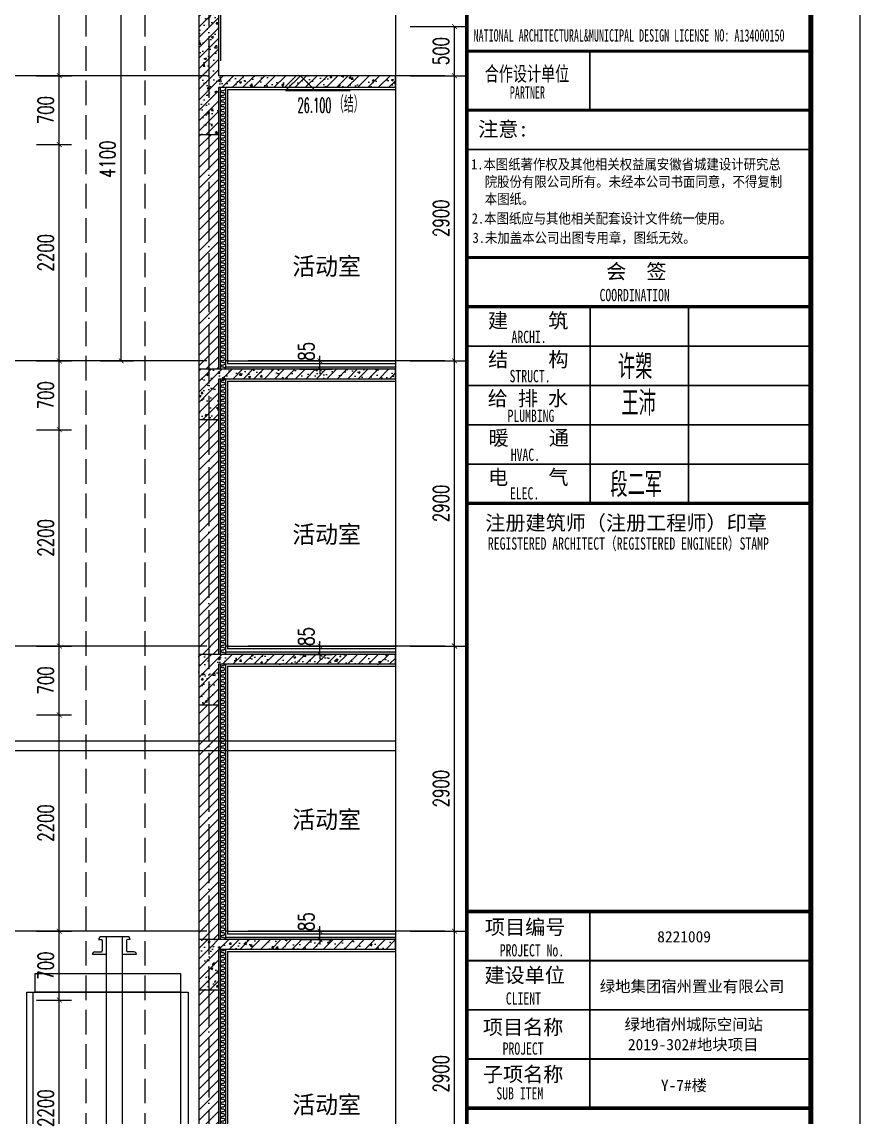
# Model space of a CAD drawing. Extents: x -655480 to 203344, y -294099 to 287156.
# Drawn here: x 61392 to 69917, y 172741 to 183879 of the extents above; entities that cross this region are included whole.
import ezdxf

# ---------------------------------------------------------------- set-up
doc = ezdxf.new("R2010")
doc.units = 0
doc.header["$LTSCALE"] = 1000
doc.linetypes.add('DASH', pattern=[0.35, 0.25, -0.1])
doc.linetypes.add('DOTE', pattern=[2.42, 2, -0.2, 0.02, -0.2])
doc.layers.get('0').update_dxf_attribs({"linetype": 'CONTINUOUS'})
doc.layers.get('DEFPOINTS').update_dxf_attribs({"linetype": 'CONTINUOUS'})
for name, color, linetype in [('-TK', 7, 'CONTINUOUS'), ('DIM_ELEV', 3, 'CONTINUOUS'), ('DIM_SYMB', 3, 'CONTINUOUS'), ('PUB_DIM', 3, 'CONTINUOUS'), ('PUB_TEXT', 2, 'CONTINUOUS'), ('WALL', 5, 'CONTINUOUS'), ('图签文字', 4, 'CONTINUOUS'), ('看线', 251, 'CONTINUOUS'), ('立面-看线', 251, 'CONTINUOUS'), ('设备', 253, 'CONTINUOUS')]:
    doc.layers.add(name, color=color, linetype=linetype)
for name, color, linetype, lineweight in [('DOTE', 19, 'DOTE', 9), ('PUB_HATCH', 8, 'CONTINUOUS', 9), ('内粉刷', 37, 'CONTINUOUS', 9), ('图框', 9, 'CONTINUOUS', 18), ('图签', 147, 'CONTINUOUS', 18), ('填充', 251, 'CONTINUOUS', 5)]:
    doc.layers.add(name, color=color, linetype=linetype, lineweight=lineweight)
doc.styles.add('_TCH_DIM', font='SIMPLEX.shx', dxfattribs={"width": 0.7, "bigfont": 'GBCBIG.shx'})
doc.styles.add('_TCH_DIM_T3', font='SIMPLEX', dxfattribs={"width": 0.705882, "bigfont": 'GBCBIG'})
doc.styles.add('HT', font='simhei.ttf')
doc.styles.add('宋体', font='', dxfattribs={"height": 50})
doc.styles.add('建筑图签-1', font='simhei.ttf', dxfattribs={"width": 0.7})
doc.styles.add('建筑图签-2', font='TXT.shx', dxfattribs={"width": 0.5, "bigfont": 'HZTXT.shx'})
doc.styles.get('宋体').set_extended_font_data('SimSun')
doc.dimstyles.new('_TCH_ARCH&&50', dxfattribs={"dimtxt": 157.5, "dimasz": 50, "dimexe": 125, "dimexo": 150, "dimgap": 58.75, "dimtad": 1, "dimdec": 0, "dimzin": 0, "dimdsep": 46, "dimtxsty": '_TCH_DIM_T3', "dimblk": 'ARCHTICK', "dimcen": 0.09, "dimclrt": 7, "dimazin": 0, "dimtfac": 1, "dimtdec": 0, "dimtix": 1, "dimtmove": 2, "dimatfit": 3, "dimldrblk": 'ARCHTICK', "dimfxl": 1, "dimtolj": 1, "dimtzin": 0, "dimarcsym": 0})
pattern_1 = [(45, (0, 0), (-53.0330086, 53.0330086), []), (50, (0, 0), (215.178055, -18.82564), [22.5, -247.5]), (355, (0, 0), (-41.6254, 225.65764), [18, -198]), (100.4514, (17.93, -1.57), (173.552815, 206.831863), [19.122057, -210.342634]), (46.1842, (0, 60), (320.172315, -49.655704), [33.75, -371.25]), (96.6356, (26.68, 55.86), (280.39881, 292.23536), [28.68309, -315.5139]), (351.1842, (0, 60), (280.39858, 292.23558), [27, -297]), (21, (30, 45), (179.072116, -120.785667), [22.5, -247.5]), (326, (30, 45), (72.9946, 217.545014), [18, -198]), (71.4514, (44.92, 34.93), (252.06679, 96.75915), [19.122057, -210.342634]), (37.5, (0, 0), (3.6479566, 99.868156), [0, -195.6, 0, -201, 0, -198.75]), (7.5, (0, 0), (78.920861, 118.323514), [0, -114.6, 0, -191.1, 0, -75.75]), (327.5, (-66.9, 0), (160.146731, -6.7664615), [0, -75, 0, -234, 0, -310.5]), (317.5, (-96.9, 0), (174.95585, 30.031495), [0, -97.5, 0, -155.4, 0, -220.5])]
pattern_2 = [(45, (-87771.18, 258413.93), (-53.03303, 53.03303), [])]
pattern_3 = [(45, (-87771.18, 258360.08), (-53.03301, 53.03301), []), (50, (-87771.18, 258360.08), (215.17805, -18.82564), [22.5, -247.5]), (355, (-87771.18, 258360.08), (-41.6254, 225.65764), [18, -198]), (100.4514, (-87753.25, 258358.51), (173.55281, 206.83186), [19.12206, -210.34263]), (46.1842, (-87771.18, 258420.08), (320.1723, -49.6557), [33.75, -371.25]), (96.6356, (-87744.5, 258415.94), (280.3988, 292.23536), [28.6831, -315.5139]), (351.1842, (-87771.18, 258420.08), (280.3986, 292.2356), [27, -297]), (21, (-87741.18, 258405.08), (179.07212, -120.78567), [22.5, -247.5]), (326, (-87741.18, 258405.08), (72.9946, 217.545), [18, -198]), (71.4514, (-87726.26, 258395.01), (252.0668, 96.75915), [19.12206, -210.34263]), (37.5, (-87771.18, 258360.08), (3.647957, 99.868156), [0, -195.6, 0, -201, 0, -198.75]), (7.5, (-87771.18, 258360.08), (78.92086, 118.323514), [0, -114.6, 0, -191.1, 0, -75.75]), (327.5, (-87838.08, 258360.08), (160.14673, -6.76646), [0, -75, 0, -234, 0, -310.5]), (317.5, (-87868.08, 258360.08), (174.95585, 30.0315), [0, -97.5, 0, -155.4, 0, -220.5])]

# ---------------------------------------------------------------- blocks, each defined once
blk = doc.blocks.new('A1')
blk.add_lwpolyline([(0, 59400), (0, 0), (84100, 0), (84100, 59400)], close=True)
at = {"const_width": 100}
blk.add_lwpolyline([(2500, 58400), (2500, 1000), (83100, 1000), (83100, 58400)], close=True, dxfattribs=at)
at = {"layer": '图框'}
blk.add_line((76100, 53600), (83100, 53600), dxfattribs=at)
for points, const_width in [([(76100, 1000), (76100, 58400)], 70), ([(76100, 53600), (83100, 53600)], 60), ([(76100, 53600), (83100, 53600)], 60), ([(78600, 53600), (78600, 52400)], 35), ([(76100, 52400), (83100, 52400)], 60), ([(76100, 52400), (83100, 52400)], 60), ([(76100, 51599), (83100, 51599)], 35), ([(76108, 49400), (83108, 49400)], 60), ([(76108, 48400), (83108, 48400)], 70), ([(76108, 48400), (83108, 48400)], 70), ([(78608, 48400), (78608, 44400)], 35), ([(80608, 48400), (80608, 44400)], 35), ([(76108, 47600), (83108, 47600)], 35), ([(76108, 46800), (83108, 46800)], 35), ([(76108, 46000), (83108, 46000)], 35), ([(76108, 45200), (83108, 45200)], 35), ([(76108, 44400), (83108, 44400)], 70), ([(76100, 36100), (83100, 36100)], 70), ([(76100, 36100), (83100, 36100)], 70), ([(78600, 32100), (78600, 36100)], 35), ([(76100, 35100), (83100, 35100)], 35), ([(76100, 34100), (83100, 34100)], 35), ([(76100, 33100), (83100, 33100)], 35), ([(83100, 32100), (76100, 32100)], 70)]:
    blk.add_lwpolyline(points, dxfattribs=dict(at, const_width=const_width))
for s, height, style, width, p in [('NATIONAL ARCHITECTURAL&MUNICIPAL DESIGN LICENSE NO: A134000150', 250, '建筑图签-1', 0.6, (76237, 53795)), ('PARTNER', 250, '建筑图签-1', 0.6, (76975, 52634)), ('1.本图纸著作权及其他相关权益属安徽省城建设计研究总', 210, 'HT', 0.88, (76186, 51193)), ('院股份有限公司所有。未经本公司书面同意，不得复制', 210, 'HT', 0.88, (76465, 50839)), ('本图纸。', 210, 'HT', 0.88, (76465, 50489)), (' 2.本图纸应与其他相关配套设计文件统一使用。 ', 210, 'HT', 0.88, (76075, 50092)), ('3.未加盖本公司出图专用章，图纸无效。', 210, 'HT', 0.88, (76218, 49698)), ('COORDINATION', 250, '建筑图签-1', 0.7, (78800, 48513)), ('ARCHI.', 250, '建筑图签-1', 0.7, (77009, 47662)), ('STRUCT.', 250, '建筑图签-1', 0.7, (76970, 46865)), ('PLUMBING', 250, '建筑图签-1', 0.7, (76929, 46058)), ('HVAC.', 250, '建筑图签-1', 0.7, (76994, 45265)), ('ELEC.', 250, '建筑图签-1', 0.7, (76978, 44480)), ('REGISTERED ARCHITECT（REGISTERED ENGINEER）STAMP', 250, '建筑图签-1', 0.7, (76529, 43459)), ('PROJECT No.', 250, '建筑图签-1', 0.7, (76770, 35185, -1799)), ('CLIENT', 250, '建筑图签-1', 0.7, (76894, 34206)), ('PROJECT', 250, '建筑图签-1', 0.7, (76829, 33187)), ('SUB ITEM', 250, '建筑图签-1', 0.7, (76702, 32276))]:
    blk.add_text(s, height=height, dxfattribs=dict(at, style=style, width=width)).set_placement(p)
at = {"layer": '图签', "color": 2, "style": '宋体'}
for s, height, p in [('8221009', 229.3, (79974, 35472)), ('绿地集团宿州置业有限公司', 229.34, (78805, 34462)), ('绿地宿州城际空间站', 229.3, (79310, 33688)), ('2019-302#地块项目', 229.34, (79377, 33279)), ('Y-7#楼', 229.3, (80049, 32448))]:
    blk.add_text(s, height=height, dxfattribs=at).set_placement(p)
at = {"layer": '图签文字', "color": 7, "style": '建筑图签-1', "width": 0.7}
blk.add_text('合作设计单位', height=300, dxfattribs=at).set_placement((76465, 52990))
at = {"layer": '图签文字', "color": 7, "style": '建筑图签-1'}
for s, p in [('注意:', (76331, 51863)), ('会  签', (78935, 48968)), ('建    筑', (76530, 47967)), ('结    构', (76534, 47179)), ('给 排 水', (76525, 46385)), ('暖    通', (76543, 45582)), ('电    气', (76533, 44782)), ('注册建筑师（注册工程师）印章', (76475, 43854)), ('项目编号', (76468, 35632)), ('建设单位', (76460, 34655)), ('项目名称', (76427, 33597)), ('子项名称', (76427, 32640))]:
    blk.add_text(s, height=300, dxfattribs=at).set_placement(p)
at = {"layer": '图签文字', "color": 1, "style": '建筑图签-2', "width": 0.7}
for s, p in [('许槊', (79175, 46928)), ('王沛', (79246, 46187)), ('段二军', (79021, 44532))]:
    blk.add_text(s, height=500, dxfattribs=at).set_placement(p)
blk = doc.blocks.new('A$C3EC504A2')
at = {"layer": '设备', "color": 206}
for p, q in [((-173, 1735), (-143, 1735)), ((143, 1764), (-143, 1764)), ((-133, 1725), (-133, 1609)), ((-92, 1764), (-92, -1418)), ((83, 1764), (83, -1418)), ((83, 1764), (83, 1570)), ((133, 1725), (133, 1609)), ((173, 1735), (143, 1735)), ((-92, 1570), (-242, 1570)), ((-213, 1599), (-143, 1599)), ((242, 1570), (83, 1570)), ((213, 1599), (143, 1599)), ((-952, 1158), (-869, 1158)), ((-175, -1205), (-175, -870)), ((175, -1205), (175, -870)), ((300, -1038), (-300, -1038)), ((-960, -1298), (835, -1298)), ((-960, -1298), (-960, -1418)), ((835, -1298), (835, -1418)), ((-960, -1418), (835, -1418)), ((-142, -1418), (-142, -1462)), ((133, -1418), (133, -1462)), ((-213, -1557), (-143, -1557)), ((-173, -1491), (-143, -1491)), ((143, -1462), (-143, -1462)), ((-133, -1501), (-133, -1547)), ((-92, -1462), (-92, -1586)), ((83, -1462), (83, -1586)), ((133, -1501), (133, -1547)), ((173, -1491), (143, -1491)), ((213, -1557), (143, -1557)), ((242, -1586), (-242, -1586))]:
    blk.add_line(p, q, dxfattribs=at)
for points in [[(723, 1363), (723, 1158), (-869, 1158), (-869, 1363)], [(723, 1158), (723, -1298), (-960, -1298), (-960, 1158)]]:
    blk.add_lwpolyline(points, close=True, dxfattribs=at)
for points in [[(-960, 1158), (-893, 1158), (-893, -1298)], [(723, 1158), (806, 1158), (806, -1298)]]:
    blk.add_lwpolyline(points, dxfattribs=at)
for centre, radius, start, end in [((-143, 1735), 29.1, 90, 180), ((-143, 1725), 10, 0, 90), ((143, 1725), 10, 90, 180), ((143, 1735), 29.1, 0, 90), ((-213, 1570), 29.1, 90, 180), ((-143, 1609), 10, 270, 0), ((143, 1609), 10, 180, 270), ((213, 1570), 29.1, 0, 90), ((-213, -1586), 29.1, 90, 180), ((-143, -1491), 29.1, 90, 180), ((-143, -1501), 10, 0, 90), ((-143, -1547), 10, 270, 0), ((143, -1501), 10, 90, 180), ((143, -1547), 10, 180, 270), ((143, -1491), 29.1, 0, 90), ((213, -1586), 29.1, 0, 90)]:
    blk.add_arc(centre, radius, start, end, dxfattribs=at)
blk = doc.blocks.new('$LinePat$保温层')
at = {"color": 0}
for p, q in [((24, -24), (24, -56)), ((72, -56), (72, -24))]:
    blk.add_line(p, q, dxfattribs=at)
for centre, start, end in [((96, -24), 90, 180), ((0, -24), 0, 90), ((48, -56), 180, 0)]:
    blk.add_arc(centre, 24, start, end, dxfattribs=at)
blk = doc.blocks.new('BFGBFBCBVFB')
at = {"layer": 'PUB_HATCH'}
h = blk.add_hatch(dxfattribs=at)
h.set_pattern_fill('钢筋混凝土', color=256, scale=30, style=0)
h.set_pattern_definition(pattern_1)
h.paths.add_polyline_path([(898272, 25995), (896272, 25995), (896472, 25895), (898272, 25895)])
h = blk.add_hatch(dxfattribs=at)
h.set_pattern_fill('钢筋混凝土', color=256, scale=30, style=0)
h.set_pattern_definition(pattern_1)
h.paths.add_polyline_path([(896472, 25895), (896272, 25995), (896272, 25480), (896472, 25480)])
h = blk.add_hatch(dxfattribs=at)
h.set_pattern_fill('普通砖', color=256, scale=30, style=0)
h.set_pattern_definition([(45, (0, 53.85), (-53.03303, 53.03303), [])])
h.paths.add_polyline_path([(896472, 25480), (896272, 25480), (896272, 23095), (896472, 23095)])
at = {"layer": '立面-看线'}
h = blk.add_hatch(dxfattribs=at)
h.set_pattern_fill('HONEY', color=256, scale=7)
h.set_pattern_definition([(0, (93631.251, -359366.987), (16.66875, 9.623705), [11.1125, -22.225]), (120, (93631.251, -359366.987), (-16.66874801, 9.62370845), [11.1125, -22.225]), (60, (93631.251, -359366.987), (1.99e-06, 19.24741345), [-22.225, 11.1125])])
h.paths.add_polyline_path([(896543, 26020), (896543, 25995), (898272, 25995), (898272, 26020)])
at = {"layer": 'PUB_HATCH', "color": 215, "true_color": 0xa953a0}
blk.add_line((896543, 26020), (898272, 26020), dxfattribs=at)
at = {"layer": 'WALL'}
for p, q in [((898272, 25995), (896272, 25995)), ((896272, 25995), (896272, 25480)), ((898272, 25895), (898272, 25995)), ((898272, 25895), (896472, 25895)), ((896472, 25895), (896472, 25480)), ((896272, 25480), (896272, 23095)), ((896472, 25480), (896272, 25480)), ((896472, 25480), (896472, 23095)), ((896472, 23095), (896272, 23095))]:
    blk.add_line(p, q, dxfattribs=at)
at = {"layer": '内粉刷'}
for p, q in [((896493, 23095), (896493, 25895)), ((896543, 25895), (896543, 23095)), ((896563, 25875), (898272, 25875))]:
    blk.add_line(p, q, dxfattribs=at)
for points in [[(898272, 26050), (896563, 26050)], [(896563, 25875), (896563, 23150)]]:
    blk.add_lwpolyline(points, dxfattribs=at)
at = {"layer": '看线', "color": 32}
blk.add_line((896563, 26080), (898272, 26080), dxfattribs=at)
at = {"layer": '填充', "color": 252, "xscale": -0.5013020832264923, "yscale": 0.499999999874268, "zscale": 0.4999999998742679, "rotation": 269.9999999995265}
for p in [(896538, 25847), (896538, 25799), (896538, 25751), (896538, 25702), (896538, 25654), (896538, 25606), (896538, 25558), (896538, 25510), (896538, 25462), (896538, 25414), (896538, 25366), (896538, 25317), (896538, 25269), (896538, 25221), (896538, 25173), (896538, 25125), (896538, 25077), (896538, 25029), (896538, 24981), (896538, 24932), (896538, 24884), (896538, 24836), (896538, 24788), (896538, 24740), (896538, 24692), (896538, 24644), (896538, 24596), (896538, 24547), (896538, 24499), (896538, 24451), (896538, 24403), (896538, 24355), (896538, 24307), (896538, 24259), (896538, 24211), (896538, 24162), (896538, 24114), (896538, 24066), (896538, 24018), (896538, 23970), (896538, 23922), (896538, 23874), (896538, 23826), (896538, 23777), (896538, 23729), (896538, 23681), (896538, 23633), (896538, 23585), (896538, 23537), (896538, 23489), (896538, 23441), (896538, 23392), (896538, 23344), (896538, 23296), (896538, 23248), (896538, 23200), (896538, 23152), (896538, 23104)]:
    blk.add_blockref('$LinePat$保温层', p, dxfattribs=at)
blk = doc.blocks.new('_ArchTick')
at = {"color": 0, "linetype": 'ByBlock', "const_width": 0.15}
blk.add_lwpolyline([(-0.5, -0.5), (0.5, 0.5)], dxfattribs=at)
blk = doc.blocks.new('*D895')
at = {"layer": 'DEFPOINTS', "color": 0, "transparency": 16777216}
for p in [(64065, 180432), (64065, 180347), (64423, 180432)]:
    blk.add_point(p, dxfattribs=at)
at = {"layer": 'PUB_DIM', "color": 0, "lineweight": -2, "transparency": 16777216}
for p, q in [((64423, 180432), (64423, 180482)), ((64215, 180432), (64548, 180432)), ((64215, 180347), (64548, 180347)), ((64423, 180347), (64423, 180432)), ((64423, 180347), (64423, 180297))]:
    blk.add_line(p, q, dxfattribs=at)
at = {"layer": 'PUB_DIM', "color": 0, "lineweight": -2, "transparency": 16777216, "xscale": 50, "yscale": 50, "zscale": 50}
for p, rotation in [((64423, 180432), 270), ((64423, 180347), 90)]:
    blk.add_blockref('_ArchTick', p, dxfattribs=dict(at, rotation=rotation))
at = {"layer": 'PUB_DIM', "color": 7, "transparency": 16777216, "insert": (64285, 180528), "char_height": 157.5, "attachment_point": 5, "rotation": 90, "style": '_TCH_DIM_T3'}
blk.add_mtext('\\A1;85', dxfattribs=at)
blk = doc.blocks.new('*D897')
at = {"layer": 'DEFPOINTS', "color": 0, "transparency": 16777216}
for p in [(64065, 177532), (64065, 177447), (64423, 177532)]:
    blk.add_point(p, dxfattribs=at)
at = {"layer": 'PUB_DIM', "color": 0, "lineweight": -2, "transparency": 16777216}
for p, q in [((64423, 177532), (64423, 177582)), ((64215, 177532), (64548, 177532)), ((64215, 177447), (64548, 177447)), ((64423, 177447), (64423, 177532)), ((64423, 177447), (64423, 177397))]:
    blk.add_line(p, q, dxfattribs=at)
at = {"layer": 'PUB_DIM', "color": 0, "lineweight": -2, "transparency": 16777216, "xscale": 50, "yscale": 50, "zscale": 50}
for p, rotation in [((64423, 177532), 270), ((64423, 177447), 90)]:
    blk.add_blockref('_ArchTick', p, dxfattribs=dict(at, rotation=rotation))
at = {"layer": 'PUB_DIM', "color": 7, "transparency": 16777216, "insert": (64285, 177628), "char_height": 157.5, "attachment_point": 5, "rotation": 90, "style": '_TCH_DIM_T3'}
blk.add_mtext('\\A1;85', dxfattribs=at)
blk = doc.blocks.new('*D903')
at = {"layer": 'DEFPOINTS', "color": 0, "transparency": 16777216}
for p in [(64065, 174632), (64065, 174547), (64423, 174632)]:
    blk.add_point(p, dxfattribs=at)
at = {"layer": 'PUB_DIM', "color": 0, "lineweight": -2, "transparency": 16777216}
for p, q in [((64423, 174632), (64423, 174682)), ((64215, 174632), (64548, 174632)), ((64215, 174547), (64548, 174547)), ((64423, 174547), (64423, 174632)), ((64423, 174547), (64423, 174497))]:
    blk.add_line(p, q, dxfattribs=at)
at = {"layer": 'PUB_DIM', "color": 0, "lineweight": -2, "transparency": 16777216, "xscale": 50, "yscale": 50, "zscale": 50}
for p, rotation in [((64423, 174632), 270), ((64423, 174547), 90)]:
    blk.add_blockref('_ArchTick', p, dxfattribs=dict(at, rotation=rotation))
at = {"layer": 'PUB_DIM', "color": 7, "transparency": 16777216, "insert": (64285, 174728), "char_height": 157.5, "attachment_point": 5, "rotation": 90, "style": '_TCH_DIM_T3'}
blk.add_mtext('\\A1;85', dxfattribs=at)
blk = doc.blocks.new('*D915')
at = {"layer": 'DEFPOINTS', "color": 0, "transparency": 16777216}
for p in [(61392, 173932), (61772, 173932), (61392, 171732)]:
    blk.add_point(p, dxfattribs=at)
at = {"layer": 'PUB_DIM', "color": 0, "lineweight": -2, "transparency": 16777216}
for p, q in [((61542, 173932), (61897, 173932)), ((61772, 171732), (61772, 173932)), ((61542, 171732), (61897, 171732))]:
    blk.add_line(p, q, dxfattribs=at)
at = {"layer": 'PUB_DIM', "color": 0, "lineweight": -2, "transparency": 16777216, "xscale": 50, "yscale": 50, "zscale": 50}
for p, rotation in [((61772, 173932), 90), ((61772, 171732), 270)]:
    blk.add_blockref('_ArchTick', p, dxfattribs=dict(at, rotation=rotation))
at = {"layer": 'PUB_DIM', "color": 7, "transparency": 16777216, "insert": (61634, 172832), "char_height": 157.5, "attachment_point": 5, "rotation": 90, "style": '_TCH_DIM_T3'}
blk.add_mtext('\\A1;2200', dxfattribs=at)
blk = doc.blocks.new('*D916')
at = {"layer": 'DEFPOINTS', "color": 0, "transparency": 16777216}
for p in [(61392, 174632), (61772, 174632), (61392, 173932)]:
    blk.add_point(p, dxfattribs=at)
at = {"layer": 'PUB_DIM', "color": 0, "lineweight": -2, "transparency": 16777216}
for p, q in [((61542, 174632), (61897, 174632)), ((61772, 173932), (61772, 174632)), ((61542, 173932), (61897, 173932))]:
    blk.add_line(p, q, dxfattribs=at)
at = {"layer": 'PUB_DIM', "color": 0, "lineweight": -2, "transparency": 16777216, "xscale": 50, "yscale": 50, "zscale": 50}
for p, rotation in [((61772, 174632), 90), ((61772, 173932), 270)]:
    blk.add_blockref('_ArchTick', p, dxfattribs=dict(at, rotation=rotation))
at = {"layer": 'PUB_DIM', "color": 7, "transparency": 16777216, "insert": (61634, 174282), "char_height": 157.5, "attachment_point": 5, "rotation": 90, "style": '_TCH_DIM_T3'}
blk.add_mtext('\\A1;700', dxfattribs=at)
blk = doc.blocks.new('*D917')
at = {"layer": 'DEFPOINTS', "color": 0, "transparency": 16777216}
for p in [(61392, 176832), (61772, 176832), (61392, 174632)]:
    blk.add_point(p, dxfattribs=at)
at = {"layer": 'PUB_DIM', "color": 0, "lineweight": -2, "transparency": 16777216}
for p, q in [((61542, 176832), (61897, 176832)), ((61772, 174632), (61772, 176832)), ((61542, 174632), (61897, 174632))]:
    blk.add_line(p, q, dxfattribs=at)
at = {"layer": 'PUB_DIM', "color": 0, "lineweight": -2, "transparency": 16777216, "xscale": 50, "yscale": 50, "zscale": 50}
for p, rotation in [((61772, 176832), 90), ((61772, 174632), 270)]:
    blk.add_blockref('_ArchTick', p, dxfattribs=dict(at, rotation=rotation))
at = {"layer": 'PUB_DIM', "color": 7, "transparency": 16777216, "insert": (61634, 175732), "char_height": 157.5, "attachment_point": 5, "rotation": 90, "style": '_TCH_DIM_T3'}
blk.add_mtext('\\A1;2200', dxfattribs=at)
blk = doc.blocks.new('*D918')
at = {"layer": 'DEFPOINTS', "color": 0, "transparency": 16777216}
for p in [(61392, 177532), (61772, 177532), (61392, 176832)]:
    blk.add_point(p, dxfattribs=at)
at = {"layer": 'PUB_DIM', "color": 0, "lineweight": -2, "transparency": 16777216}
for p, q in [((61542, 177532), (61897, 177532)), ((61772, 176832), (61772, 177532)), ((61542, 176832), (61897, 176832))]:
    blk.add_line(p, q, dxfattribs=at)
at = {"layer": 'PUB_DIM', "color": 0, "lineweight": -2, "transparency": 16777216, "xscale": 50, "yscale": 50, "zscale": 50}
for p, rotation in [((61772, 177532), 90), ((61772, 176832), 270)]:
    blk.add_blockref('_ArchTick', p, dxfattribs=dict(at, rotation=rotation))
at = {"layer": 'PUB_DIM', "color": 7, "transparency": 16777216, "insert": (61634, 177182), "char_height": 157.5, "attachment_point": 5, "rotation": 90, "style": '_TCH_DIM_T3'}
blk.add_mtext('\\A1;700', dxfattribs=at)
blk = doc.blocks.new('*D919')
at = {"layer": 'DEFPOINTS', "color": 0, "transparency": 16777216}
for p in [(61392, 179732), (61772, 179732), (61392, 177532)]:
    blk.add_point(p, dxfattribs=at)
at = {"layer": 'PUB_DIM', "color": 0, "lineweight": -2, "transparency": 16777216}
for p, q in [((61542, 179732), (61897, 179732)), ((61772, 177532), (61772, 179732)), ((61542, 177532), (61897, 177532))]:
    blk.add_line(p, q, dxfattribs=at)
at = {"layer": 'PUB_DIM', "color": 0, "lineweight": -2, "transparency": 16777216, "xscale": 50, "yscale": 50, "zscale": 50}
for p, rotation in [((61772, 179732), 90), ((61772, 177532), 270)]:
    blk.add_blockref('_ArchTick', p, dxfattribs=dict(at, rotation=rotation))
at = {"layer": 'PUB_DIM', "color": 7, "transparency": 16777216, "insert": (61634, 178632), "char_height": 157.5, "attachment_point": 5, "rotation": 90, "style": '_TCH_DIM_T3'}
blk.add_mtext('\\A1;2200', dxfattribs=at)
blk = doc.blocks.new('*D920')
at = {"layer": 'DEFPOINTS', "color": 0, "transparency": 16777216}
for p in [(61392, 180432), (61772, 180432), (61392, 179732)]:
    blk.add_point(p, dxfattribs=at)
at = {"layer": 'PUB_DIM', "color": 0, "lineweight": -2, "transparency": 16777216}
for p, q in [((61542, 180432), (61897, 180432)), ((61772, 179732), (61772, 180432)), ((61542, 179732), (61897, 179732))]:
    blk.add_line(p, q, dxfattribs=at)
at = {"layer": 'PUB_DIM', "color": 0, "lineweight": -2, "transparency": 16777216, "xscale": 50, "yscale": 50, "zscale": 50}
for p, rotation in [((61772, 180432), 90), ((61772, 179732), 270)]:
    blk.add_blockref('_ArchTick', p, dxfattribs=dict(at, rotation=rotation))
at = {"layer": 'PUB_DIM', "color": 7, "transparency": 16777216, "insert": (61634, 180082), "char_height": 157.5, "attachment_point": 5, "rotation": 90, "style": '_TCH_DIM_T3'}
blk.add_mtext('\\A1;700', dxfattribs=at)
blk = doc.blocks.new('*D921')
at = {"layer": 'DEFPOINTS', "color": 0, "transparency": 16777216}
for p in [(61392, 182632), (61772, 182632), (61392, 180432)]:
    blk.add_point(p, dxfattribs=at)
at = {"layer": 'PUB_DIM', "color": 0, "lineweight": -2, "transparency": 16777216}
for p, q in [((61542, 182632), (61897, 182632)), ((61772, 180432), (61772, 182632)), ((61542, 180432), (61897, 180432))]:
    blk.add_line(p, q, dxfattribs=at)
at = {"layer": 'PUB_DIM', "color": 0, "lineweight": -2, "transparency": 16777216, "xscale": 50, "yscale": 50, "zscale": 50}
for p, rotation in [((61772, 182632), 90), ((61772, 180432), 270)]:
    blk.add_blockref('_ArchTick', p, dxfattribs=dict(at, rotation=rotation))
at = {"layer": 'PUB_DIM', "color": 7, "transparency": 16777216, "insert": (61634, 181532), "char_height": 157.5, "attachment_point": 5, "rotation": 90, "style": '_TCH_DIM_T3'}
blk.add_mtext('\\A1;2200', dxfattribs=at)
blk = doc.blocks.new('*D922')
at = {"layer": 'DEFPOINTS', "color": 0, "transparency": 16777216}
for p in [(61392, 183332), (61772, 183332), (61392, 182632)]:
    blk.add_point(p, dxfattribs=at)
at = {"layer": 'PUB_DIM', "color": 0, "lineweight": -2, "transparency": 16777216}
for p, q in [((61542, 183332), (61897, 183332)), ((61772, 182632), (61772, 183332)), ((61542, 182632), (61897, 182632))]:
    blk.add_line(p, q, dxfattribs=at)
at = {"layer": 'PUB_DIM', "color": 0, "lineweight": -2, "transparency": 16777216, "xscale": 50, "yscale": 50, "zscale": 50}
for p, rotation in [((61772, 183332), 90), ((61772, 182632), 270)]:
    blk.add_blockref('_ArchTick', p, dxfattribs=dict(at, rotation=rotation))
at = {"layer": 'PUB_DIM', "color": 7, "transparency": 16777216, "insert": (61634, 182982), "char_height": 157.5, "attachment_point": 5, "rotation": 90, "style": '_TCH_DIM_T3'}
blk.add_mtext('\\A1;700', dxfattribs=at)
blk = doc.blocks.new('*D923')
at = {"layer": 'DEFPOINTS', "color": 0, "transparency": 16777216}
for p in [(61392, 185032), (61772, 185032), (61392, 183332)]:
    blk.add_point(p, dxfattribs=at)
at = {"layer": 'PUB_DIM', "color": 0, "lineweight": -2, "transparency": 16777216}
for p, q in [((61542, 185032), (61897, 185032)), ((61772, 183332), (61772, 185032)), ((61542, 183332), (61897, 183332))]:
    blk.add_line(p, q, dxfattribs=at)
at = {"layer": 'PUB_DIM', "color": 0, "lineweight": -2, "transparency": 16777216, "xscale": 50, "yscale": 50, "zscale": 50}
for p, rotation in [((61772, 185032), 90), ((61772, 183332), 270)]:
    blk.add_blockref('_ArchTick', p, dxfattribs=dict(at, rotation=rotation))
at = {"layer": 'PUB_DIM', "color": 7, "transparency": 16777216, "insert": (61634, 184182), "char_height": 157.5, "attachment_point": 5, "rotation": 90, "style": '_TCH_DIM_T3'}
blk.add_mtext('\\A1;1700', dxfattribs=at)
blk = doc.blocks.new('*D930')
at = {"layer": 'DEFPOINTS', "color": 0, "transparency": 16777216}
for p in [(62042, 184532), (62401, 184532), (62042, 180432)]:
    blk.add_point(p, dxfattribs=at)
at = {"layer": 'PUB_DIM', "color": 0, "lineweight": -2, "transparency": 16777216}
for p, q in [((62192, 184532), (62526, 184532)), ((62401, 180432), (62401, 184532)), ((62192, 180432), (62526, 180432))]:
    blk.add_line(p, q, dxfattribs=at)
at = {"layer": 'PUB_DIM', "color": 0, "lineweight": -2, "transparency": 16777216, "xscale": 50, "yscale": 50, "zscale": 50}
for p, rotation in [((62401, 184532), 90), ((62401, 180432), 270)]:
    blk.add_blockref('_ArchTick', p, dxfattribs=dict(at, rotation=rotation))
at = {"layer": 'PUB_DIM', "color": 7, "transparency": 16777216, "insert": (62263, 182482), "char_height": 157.5, "attachment_point": 5, "rotation": 90, "style": '_TCH_DIM_T3'}
blk.add_mtext('\\A1;4100', dxfattribs=at)
blk = doc.blocks.new('*D946')
at = {"layer": 'DEFPOINTS', "color": 0, "transparency": 16777216}
for p in [(65192, 174632), (65792, 174632), (65192, 171732)]:
    blk.add_point(p, dxfattribs=at)
at = {"layer": 'PUB_DIM', "color": 0, "lineweight": -2, "transparency": 16777216}
for p, q in [((65342, 174632), (65917, 174632)), ((65792, 171732), (65792, 174632)), ((65342, 171732), (65917, 171732))]:
    blk.add_line(p, q, dxfattribs=at)
at = {"layer": 'PUB_DIM', "color": 0, "lineweight": -2, "transparency": 16777216, "xscale": 50, "yscale": 50, "zscale": 50}
for p, rotation in [((65792, 174632), 90), ((65792, 171732), 270)]:
    blk.add_blockref('_ArchTick', p, dxfattribs=dict(at, rotation=rotation))
at = {"layer": 'PUB_DIM', "color": 7, "transparency": 16777216, "insert": (65655, 173182), "char_height": 157.5, "attachment_point": 5, "rotation": 90, "style": '_TCH_DIM_T3'}
blk.add_mtext('\\A1;2900', dxfattribs=at)
blk = doc.blocks.new('*D947')
at = {"layer": 'DEFPOINTS', "color": 0, "transparency": 16777216}
for p in [(65192, 177532), (65792, 177532), (65192, 174632)]:
    blk.add_point(p, dxfattribs=at)
at = {"layer": 'PUB_DIM', "color": 0, "lineweight": -2, "transparency": 16777216}
for p, q in [((65342, 177532), (65917, 177532)), ((65792, 174632), (65792, 177532)), ((65342, 174632), (65917, 174632))]:
    blk.add_line(p, q, dxfattribs=at)
at = {"layer": 'PUB_DIM', "color": 0, "lineweight": -2, "transparency": 16777216, "xscale": 50, "yscale": 50, "zscale": 50}
for p, rotation in [((65792, 177532), 90), ((65792, 174632), 270)]:
    blk.add_blockref('_ArchTick', p, dxfattribs=dict(at, rotation=rotation))
at = {"layer": 'PUB_DIM', "color": 7, "transparency": 16777216, "insert": (65655, 176082), "char_height": 157.5, "attachment_point": 5, "rotation": 90, "style": '_TCH_DIM_T3'}
blk.add_mtext('\\A1;2900', dxfattribs=at)
blk = doc.blocks.new('*D948')
at = {"layer": 'DEFPOINTS', "color": 0, "transparency": 16777216}
for p in [(65192, 180432), (65792, 180432), (65192, 177532)]:
    blk.add_point(p, dxfattribs=at)
at = {"layer": 'PUB_DIM', "color": 0, "lineweight": -2, "transparency": 16777216}
for p, q in [((65342, 180432), (65917, 180432)), ((65792, 177532), (65792, 180432)), ((65342, 177532), (65917, 177532))]:
    blk.add_line(p, q, dxfattribs=at)
at = {"layer": 'PUB_DIM', "color": 0, "lineweight": -2, "transparency": 16777216, "xscale": 50, "yscale": 50, "zscale": 50}
for p, rotation in [((65792, 180432), 90), ((65792, 177532), 270)]:
    blk.add_blockref('_ArchTick', p, dxfattribs=dict(at, rotation=rotation))
at = {"layer": 'PUB_DIM', "color": 7, "transparency": 16777216, "insert": (65655, 178982), "char_height": 157.5, "attachment_point": 5, "rotation": 90, "style": '_TCH_DIM_T3'}
blk.add_mtext('\\A1;2900', dxfattribs=at)
blk = doc.blocks.new('*D949')
at = {"layer": 'DEFPOINTS', "color": 0, "transparency": 16777216}
for p in [(65192, 183332), (65792, 183332), (65192, 180432)]:
    blk.add_point(p, dxfattribs=at)
at = {"layer": 'PUB_DIM', "color": 0, "lineweight": -2, "transparency": 16777216}
for p, q in [((65342, 183332), (65917, 183332)), ((65792, 180432), (65792, 183332)), ((65342, 180432), (65917, 180432))]:
    blk.add_line(p, q, dxfattribs=at)
at = {"layer": 'PUB_DIM', "color": 0, "lineweight": -2, "transparency": 16777216, "xscale": 50, "yscale": 50, "zscale": 50}
for p, rotation in [((65792, 183332), 90), ((65792, 180432), 270)]:
    blk.add_blockref('_ArchTick', p, dxfattribs=dict(at, rotation=rotation))
at = {"layer": 'PUB_DIM', "color": 7, "transparency": 16777216, "insert": (65655, 181882), "char_height": 157.5, "attachment_point": 5, "rotation": 90, "style": '_TCH_DIM_T3'}
blk.add_mtext('\\A1;2900', dxfattribs=at)
blk = doc.blocks.new('*D950')
at = {"layer": 'DEFPOINTS', "color": 0, "transparency": 16777216}
for p in [(65192, 183832), (65792, 183832), (65192, 183332)]:
    blk.add_point(p, dxfattribs=at)
at = {"layer": 'PUB_DIM', "color": 0, "lineweight": -2, "transparency": 16777216}
for p, q in [((65342, 183832), (65917, 183832)), ((65792, 183332), (65792, 183832)), ((65342, 183332), (65917, 183332))]:
    blk.add_line(p, q, dxfattribs=at)
at = {"layer": 'PUB_DIM', "color": 0, "lineweight": -2, "transparency": 16777216, "xscale": 50, "yscale": 50, "zscale": 50}
for p, rotation in [((65792, 183832), 90), ((65792, 183332), 270)]:
    blk.add_blockref('_ArchTick', p, dxfattribs=dict(at, rotation=rotation))
at = {"layer": 'PUB_DIM', "color": 7, "transparency": 16777216, "insert": (65655, 183582), "char_height": 157.5, "attachment_point": 5, "rotation": 90, "style": '_TCH_DIM_T3'}
blk.add_mtext('\\A1;500', dxfattribs=at)

msp = doc.modelspace()

# ---------------------------------------------------------------- hatches: boundary and pattern name
at = {"layer": 'PUB_HATCH'}
h = msp.add_hatch(dxfattribs=at)
h.set_pattern_fill('钢筋混凝土', color=256, scale=30, style=0)
h.set_pattern_definition(pattern_3)
h.paths.add_polyline_path([(63392.13, 185031.66), (63192.13, 184911.66), (63192.13, 183331.66), (63325.47, 183291.66), (63392.13, 183331.66)])
h = msp.add_hatch(dxfattribs=at)
h.set_pattern_fill('钢筋混凝土', color=256, scale=30, style=0)
h.set_pattern_definition(pattern_3)
h.paths.add_polyline_path([(63325.47, 183291.66), (63192.13, 183331.66), (63192.14, 182731.68), (63392.14, 182731.68), (63392.13, 183211.66)])
h = msp.add_hatch(dxfattribs=at)
h.set_pattern_fill('钢筋混凝土', color=256, scale=30, style=0)
h.set_pattern_definition(pattern_3)
h.paths.add_polyline_path([(65192.22, 183331.66), (63392.13, 183331.66), (63325.47, 183291.66), (63392.13, 183211.66), (65192.22, 183211.66)])
h = msp.add_hatch(dxfattribs=at)
h.set_pattern_fill('普通砖', color=256, scale=30, style=0)
h.set_pattern_definition(pattern_2)
h.paths.add_polyline_path([(63392.14, 182731.68), (63192.14, 182731.68), (63192.14, 180346.84), (63392.14, 180346.84)])
h = msp.add_hatch(dxfattribs=at)
h.set_pattern_fill('钢筋混凝土', color=256, scale=30, style=0)
h.set_pattern_definition(pattern_3)
h.paths.add_polyline_path([(65192.17, 180346.84), (63192.08, 180346.84), (63392.08, 180246.84), (65192.17, 180246.84)])
h = msp.add_hatch(dxfattribs=at)
h.set_pattern_fill('钢筋混凝土', color=256, scale=30, style=0)
h.set_pattern_definition(pattern_3)
h.paths.add_polyline_path([(63392.08, 180246.84), (63192.08, 180346.84), (63192.08, 179831.84), (63392.08, 179831.84)])
h = msp.add_hatch(dxfattribs=at)
h.set_pattern_fill('普通砖', color=256, scale=30, style=0)
h.set_pattern_definition(pattern_2)
h.paths.add_polyline_path([(63392.08, 179831.84), (63192.08, 179831.84), (63192.08, 177446.84), (63392.08, 177446.84)])
at = {"layer": '立面-看线'}
h = msp.add_hatch(dxfattribs=at)
h.set_pattern_fill('HONEY', color=256, scale=7)
h.set_pattern_definition([(0, (-739449.008, -205015.114), (16.66875, 9.623705), [11.1125, -22.225]), (120, (-739449.008, -205015.114), (-16.66874801, 9.62370845), [11.1125, -22.225]), (60, (-739449.008, -205015.114), (1.99e-06, 19.24741345), [-22.225, 11.1125])])
h.paths.add_polyline_path([(63463.07, 180371.84), (63463.07, 180346.84), (65192.17, 180346.84), (65192.17, 180371.84)])

# ---------------------------------------------------------------- linework, layer by layer
at = {"layer": 'DIM_ELEV'}
for p, q in [((65392.19, 183831.67), (65917.19, 183831.67)), ((65392.19, 183331.66), (65917.19, 183331.66)), ((65392.19, 180431.66), (65917.19, 180431.66)), ((65392.19, 177531.66), (65917.19, 177531.66)), ((65392.19, 174631.66), (65917.19, 174631.66))]:
    msp.add_line(p, q, dxfattribs=at)
at = {"layer": 'DIM_ELEV', "color": 3}
for p, q in [((64224.01, 183331.66), (64074.01, 183181.66)), ((64224.01, 183331.66), (64374.01, 183181.66)), ((64074.01, 183181.66), (64730.01, 183181.66))]:
    msp.add_line(p, q, dxfattribs=at)
at = {"layer": 'DIM_SYMB'}
msp.add_lwpolyline([(65192.19, 184431.66), (65192.19, 172428.52), (65297.19, 172390.31), (65087.19, 172353.28), (65192.19, 172316.02), (65192.19, 160312.89)], dxfattribs=at)
at = {"layer": 'DIM_SYMB', "color": 5}
for points in [[(55392.11, 176568.68), (60264.03, 176568.68), (60283.14, 176621.18), (60301.65, 176516.18), (60320.28, 176568.68), (65192.19, 176568.68)], [(55392.11, 176468.68), (60264.03, 176468.68), (60283.14, 176521.18), (60301.65, 176416.18), (60320.28, 176468.68), (65192.19, 176468.68)]]:
    msp.add_lwpolyline(points, dxfattribs=at)
at = {"layer": 'DOTE', "linetype": 'DOTE', "ltscale": 0.3}
msp.add_line((63292.13, 184431.66), (63292.15, 159531.66), dxfattribs=at)
at = {"layer": 'DOTE', "linetype": 'DOTE'}
for p, q in [((65692.19, 183331.66), (50215.13, 183331.66)), ((65692.19, 180431.66), (50215.13, 180431.66)), ((65692.19, 177531.66), (50215.13, 177531.66)), ((65692.19, 174631.66), (50215.13, 174631.66)), ((65692.19, 174631.66), (50215.13, 174631.66))]:
    msp.add_line(p, q, dxfattribs=at)
at = {"layer": 'PUB_HATCH', "color": 215, "true_color": 0xa953a0}
msp.add_line((63463.07, 180371.84), (65192.17, 180371.84), dxfattribs=at)
at = {"layer": 'WALL'}
for p, q in [((63392.13, 185031.66), (63392.13, 183331.66)), ((63192.13, 184911.66), (63192.13, 183331.66)), ((63192.13, 183331.66), (63192.14, 182731.68)), ((65192.22, 183331.66), (63392.13, 183331.66)), ((65192.22, 183211.66), (65192.22, 183331.66)), ((65192.22, 183211.66), (63392.13, 183211.66)), ((63392.13, 183211.66), (63392.14, 182731.68)), ((63192.14, 182731.68), (63192.14, 180346.84)), ((63392.14, 182731.68), (63192.14, 182731.68)), ((63392.14, 182731.68), (63392.14, 180346.84)), ((65192.17, 180346.84), (63192.08, 180346.84)), ((63192.08, 180346.84), (63192.08, 179831.84)), ((65192.17, 180246.84), (65192.17, 180346.84)), ((65192.17, 180246.84), (63392.08, 180246.84)), ((63392.08, 180246.84), (63392.08, 179831.84)), ((63192.08, 179831.84), (63192.08, 177446.84)), ((63392.08, 179831.84), (63192.08, 179831.84)), ((63392.08, 179831.84), (63392.08, 177446.84)), ((63392.08, 177446.84), (63192.08, 177446.84))]:
    msp.add_line(p, q, dxfattribs=at)
at = {"layer": '内粉刷'}
for p, q in [((63413.12, 180346.72), (63413.12, 183211.66)), ((63463.12, 183211.66), (63463.12, 180346.72)), ((63483.12, 183191.66), (65192.22, 183191.66)), ((63413.07, 177446.88), (63413.07, 180246.84)), ((63463.07, 180246.84), (63463.07, 177446.88)), ((63483.07, 180226.84), (65192.17, 180226.84))]:
    msp.add_line(p, q, dxfattribs=at)
for points in [[(61072.14, 183481.66), (61072.15, 185051.66), (63412.13, 185051.66), (63412.12, 183481.66)], [(63483.12, 183191.66), (63483.12, 180401.68)], [(65192.17, 180401.84), (63483.07, 180401.84)], [(63483.07, 180226.84), (63483.07, 177501.84)]]:
    msp.add_lwpolyline(points, dxfattribs=at)
at = {"layer": '看线', "color": 32}
msp.add_line((63483.07, 180431.84), (65192.17, 180431.84), dxfattribs=at)
at = {"layer": '设备', "color": 206, "linetype": 'DASH'}
for p, q in [((62042.12, 184681.66), (62042.12, 159731.66)), ((62642.43, 184681.67), (62642.12, 159731.42))]:
    msp.add_line(p, q, dxfattribs=at)

# ---------------------------------------------------------------- block references
at = {"layer": '-TK', "xscale": 0.5, "yscale": 0.5, "zscale": 0.5}
msp.add_blockref('A1', (27867.19, 156782.28), dxfattribs=at)
for p in [(-833080.26, 151451.87), (-833080.26, 148551.87)]:
    msp.add_blockref('BFGBFBCBVFB', p)
at = {"xscale": 0.9285492283842308, "yscale": 0.9285492283842308, "zscale": 0.9285492283842308}
msp.add_blockref('A$C3EC504A2', (62333.23, 172936.92), dxfattribs=at)
at = {"layer": '填充', "color": 252, "xscale": -0.5013020832264923, "yscale": 0.499999999874268, "zscale": 0.4999999998742679, "rotation": 269.9999999995265}
for p in [(63458.12, 183146.68), (63458.12, 183098.56), (63458.12, 183050.43), (63458.12, 183002.31), (63458.12, 182954.18), (63458.12, 182906.06), (63458.12, 182857.93), (63458.12, 182809.81), (63458.12, 182761.68), (63458.12, 182713.56), (63458.12, 182665.43), (63458.12, 182617.31), (63458.12, 182569.18), (63458.12, 182521.06), (63458.12, 182472.93), (63458.12, 182424.81), (63458.12, 182376.68), (63458.12, 182328.56), (63458.12, 182280.43), (63458.12, 182232.31), (63458.12, 182184.18), (63458.12, 182136.06), (63458.12, 182087.93), (63458.12, 182039.81), (63458.12, 181991.68), (63458.12, 181943.56), (63458.12, 181895.43), (63458.12, 181847.31), (63458.12, 181799.18), (63458.12, 181751.06), (63458.12, 181702.93), (63458.12, 181654.81), (63458.12, 181606.68), (63458.12, 181558.56), (63458.12, 181510.43), (63458.12, 181462.31), (63458.12, 181414.18), (63458.12, 181366.06), (63458.12, 181317.93), (63458.12, 181269.81), (63458.12, 181221.68), (63458.12, 181173.56), (63458.12, 181125.43), (63458.12, 181077.31), (63458.12, 181029.18), (63458.12, 180981.06), (63458.12, 180932.93), (63458.12, 180884.81), (63458.12, 180836.68), (63458.12, 180788.56), (63458.12, 180740.43), (63458.12, 180692.31), (63458.12, 180644.18), (63458.12, 180596.06), (63458.12, 180547.93), (63458.12, 180499.81), (63458.12, 180451.68), (63458.12, 180403.56), (63458.12, 180355.43), (63458.07, 180198.71), (63458.07, 180150.59), (63458.07, 180102.46), (63458.07, 180054.34), (63458.07, 180006.21), (63458.07, 179958.09), (63458.07, 179909.96), (63458.07, 179861.84), (63458.07, 179813.71), (63458.07, 179765.59), (63458.07, 179717.46), (63458.07, 179669.34), (63458.07, 179621.21), (63458.07, 179573.09), (63458.07, 179524.96), (63458.07, 179476.84), (63458.07, 179428.71), (63458.07, 179380.59), (63458.07, 179332.46), (63458.07, 179284.34), (63458.07, 179236.21), (63458.07, 179188.09), (63458.07, 179139.96), (63458.07, 179091.84), (63458.07, 179043.71), (63458.07, 178995.59), (63458.07, 178947.46), (63458.07, 178899.34), (63458.07, 178851.21), (63458.07, 178803.09), (63458.07, 178754.96), (63458.07, 178706.84), (63458.07, 178658.71), (63458.07, 178610.59), (63458.07, 178562.46), (63458.07, 178514.34), (63458.07, 178466.21), (63458.07, 178418.09), (63458.07, 178369.96), (63458.07, 178321.84), (63458.07, 178273.71), (63458.07, 178225.59), (63458.07, 178177.46), (63458.07, 178129.34), (63458.07, 178081.21), (63458.07, 178033.09), (63458.07, 177984.96), (63458.07, 177936.84), (63458.07, 177888.71), (63458.07, 177840.59), (63458.07, 177792.46), (63458.07, 177744.34), (63458.07, 177696.21), (63458.07, 177648.09), (63458.07, 177599.96), (63458.07, 177551.84), (63458.07, 177503.71), (63458.07, 177455.59)]:
    msp.add_blockref('$LinePat$保温层', p, dxfattribs=at)

# ---------------------------------------------------------------- texts
at = {"layer": 'DIM_ELEV', "color": 7, "style": '_TCH_DIM'}
for s, height, width, p in [('（结）', 168.794, 0.7, (64565.91, 182956.61)), ('26.100', 148.75, 0.494118, (64194.91, 182956.61))]:
    msp.add_text(s, height=height, dxfattribs=dict(at, width=width)).set_placement(p)
at = {"layer": 'PUB_TEXT'}
for p in [(64142.99, 181304.71), (64142.99, 178578.25), (64142.99, 175678.25), (64142.99, 172778.25)]:
    msp.add_text('活动室', height=178.723, dxfattribs=at).set_placement(p)

# ---------------------------------------------------------------- dimensions: what is measured, and where the dimension line sits
at = {"layer": 'PUB_DIM'}
for p1, p2, distance, picture, middle in [((61392.17, 183331.66), (61392.17, 185031.66), -379.54, '*D923', (61634.22, 184181.66)), ((62042.12, 180431.66), (62042.12, 184531.66), -358.41, '*D930', (62263.02, 182481.66)), ((65192.19, 183331.66), (65192.19, 183831.67), -600, '*D950', (65654.69, 183581.67)), ((61392.17, 182631.7), (61392.17, 183331.66), -379.54, '*D922', (61634.22, 182981.68)), ((65192.19, 180431.66), (65192.19, 183331.66), -600, '*D949', (65654.69, 181881.66)), ((61392.17, 180431.66), (61392.17, 182631.7), -379.54, '*D921', (61634.22, 181531.68)), ((61392.17, 179731.7), (61392.17, 180431.66), -379.54, '*D920', (61634.22, 180081.68)), ((65192.19, 177531.66), (65192.19, 180431.66), -600, '*D948', (65654.69, 178981.66)), ((61392.17, 177531.7), (61392.17, 179731.7), -379.54, '*D919', (61634.22, 178631.7)), ((61392.17, 176831.7), (61392.17, 177531.7), -379.54, '*D918', (61634.22, 177181.7)), ((65192.19, 174631.66), (65192.19, 177531.66), -600, '*D947', (65654.69, 176081.66)), ((61392.17, 174631.66), (61392.17, 176831.7), -379.54, '*D917', (61634.22, 175731.68)), ((61392.17, 173931.7), (61392.17, 174631.66), -379.54, '*D916', (61634.22, 174281.68)), ((65192.19, 171731.66), (65192.19, 174631.66), -600, '*D946', (65654.69, 173181.66)), ((61392.17, 171731.66), (61392.17, 173931.7), -379.54, '*D915', (61634.22, 172831.68))]:
    dim = msp.add_aligned_dim(p1=p1, p2=p2, distance=distance, dimstyle='_TCH_ARCH&&50', dxfattribs=at)
    dim.commit()
    dim.dimension.update_dxf_attribs({"geometry": picture, "text_midpoint": middle})
for base, p1, p2, picture, middle in [((64422.92, 180431.66), (64064.51, 180346.68), (64064.51, 180431.66), '*D895', (64285.42, 180528.37)), ((64422.92, 177531.66), (64064.51, 177446.68), (64064.51, 177531.66), '*D897', (64285.42, 177628.37)), ((64422.92, 174631.66), (64064.51, 174546.68), (64064.51, 174631.66), '*D903', (64285.42, 174728.37))]:
    dim = msp.add_linear_dim(base=base, p1=p1, p2=p2, angle=90, dimstyle='_TCH_ARCH&&50', dxfattribs=at)
    dim.commit()
    dim.dimension.update_dxf_attribs({"geometry": picture, "text_midpoint": middle, "dimtype": 161})

doc.saveas('drawing.dxf')
